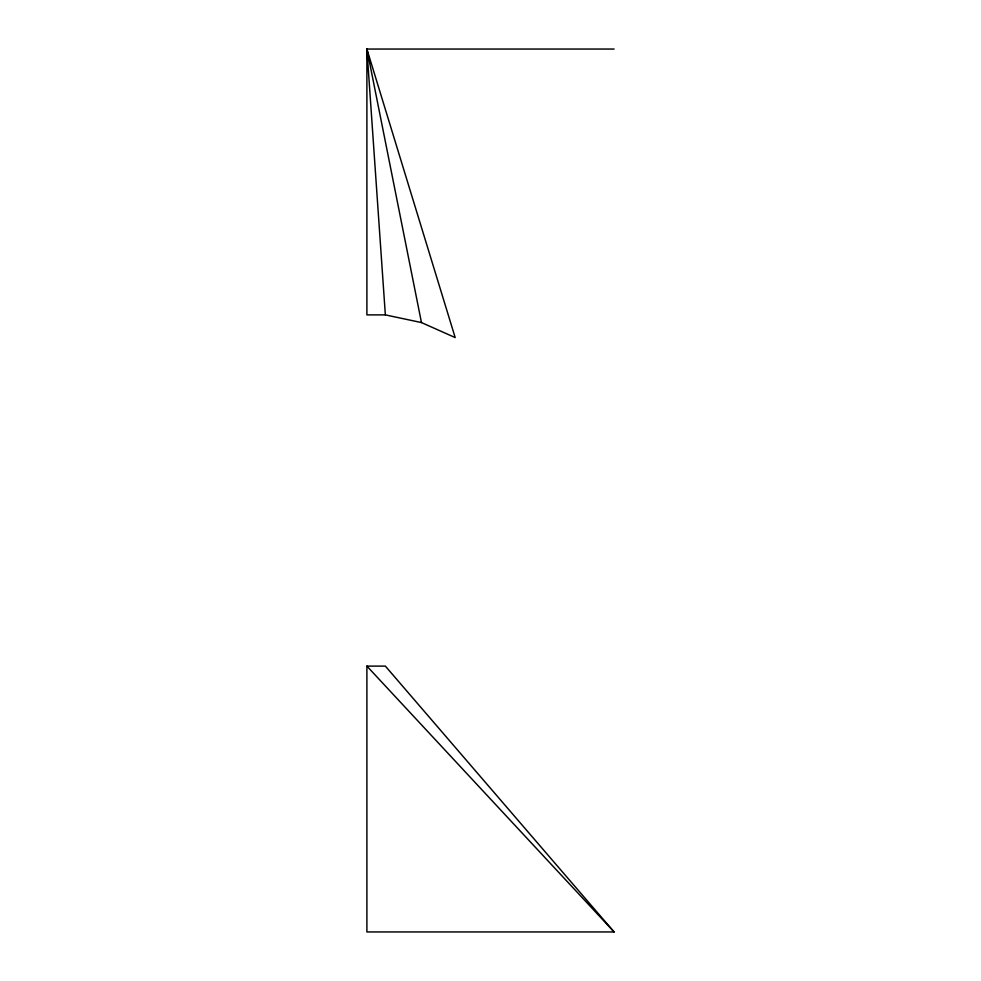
<?xml version="1.0" encoding="UTF-8"?>
<svg xmlns="http://www.w3.org/2000/svg" width="981" height="981" viewBox="0 0 981 981"><rect width="100%" height="100%" fill="white"/><g stroke="black" fill="none" stroke-linecap="round" stroke-linejoin="round"><path stroke-width="1.47" d="M385.349 314.889L366.894 49.05L455.184 337.574L421.462 322.565L385.349 314.889L366.894 314.889L366.894 49.05L614.106 49.05M366.894 666.111L385.349 666.111L614.106 931.95L366.894 931.95L366.894 666.111L614.106 931.95M366.894 49.05L421.462 322.565"/></g></svg>
